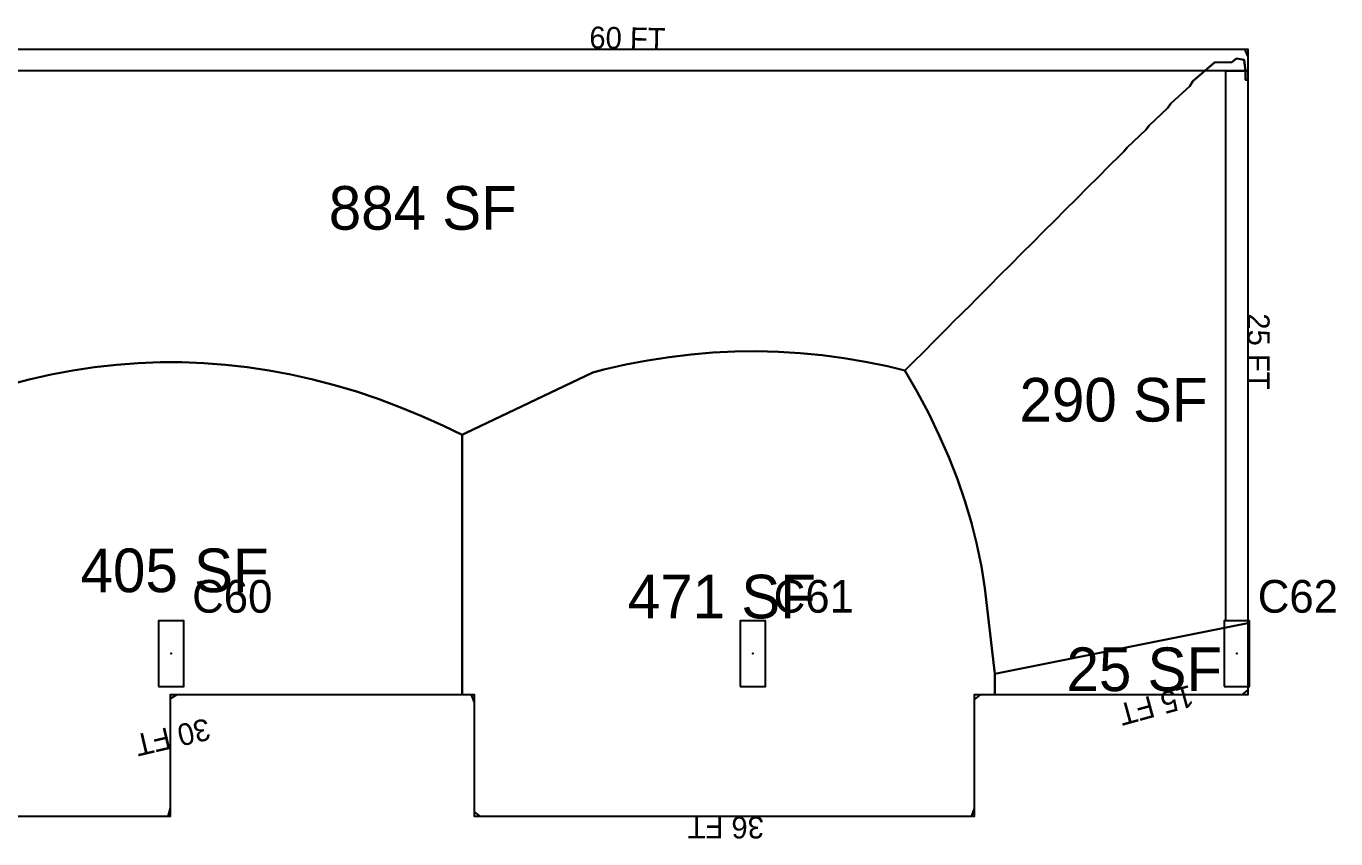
# Model space of a CAD drawing. Header units: metres. Extents: x 3272 to 9634, y 5311 to 56288.
# Drawn here: x 6941 to 7662, y 5311 to 5758 of the extents above; entities that cross this region are included whole.
import ezdxf
from ezdxf.enums import TextEntityAlignment as Align

# ---------------------------------------------------------------- set-up
doc = ezdxf.new("R2010")
doc.units = ezdxf.units.M
for name, color, linetype in [('BOUNDARY', 5, 'Continuous'), ('COL-LABEL', 2, 'Continuous'), ('COLS', 2, 'Continuous'), ('FLOOR_0_AREA_LABELS', 3, 'Continuous'), ('FLOOR_0_BOUNDARY', 5, 'Continuous'), ('FLOOR_0_COLUMNS', 7, 'Continuous'), ('FLOOR_0_FASCADE_COLUMNS', 30, 'Continuous'), ('FLOOR_0_FASCADE_WALLS', 4, 'Continuous'), ('FLOOR_0_LARGE_TRIBUTARY', 6, 'Continuous'), ('FLOOR_0_TRIBUTARY_COL_22', 2, 'Continuous'), ('FLOOR_0_TRIBUTARY_COL_55', 2, 'Continuous'), ('FLOOR_0_TRIBUTARY_COL_60', 2, 'Continuous'), ('FLOOR_0_WALL_TRIBUTARY_15', 1, 'Continuous'), ('FLOOR_0_WALL_TRIBUTARY_16', 1, 'Continuous'), ('WALL', 4, 'Continuous')]:
    doc.layers.add(name, color=color, linetype=linetype)

msp = doc.modelspace()

# ---------------------------------------------------------------- linework, layer by layer
at = {"layer": 'BOUNDARY'}
msp.add_lwpolyline([(6909.14, 5745.12), (7613.55, 5745.12), (7613.55, 5390.12), (7462.92, 5390.12), (7462.92, 5323.12), (7188.01, 5323.12), (7188.01, 5390.12), (7020.53, 5390.12), (7020.53, 5323.12), (6443.22, 5323.12)], dxfattribs=at)
at = {"layer": 'COLS'}
for points in [[(7014.16, 5394.74), (7028.16, 5394.74), (7028.16, 5430.74), (7014.16, 5430.74)], [(7334.16, 5394.74), (7348.16, 5394.74), (7348.16, 5430.74), (7334.16, 5430.74)], [(7600.55, 5394.74), (7614.55, 5394.74), (7614.55, 5430.74), (7600.55, 5430.74)]]:
    msp.add_lwpolyline(points, close=True, dxfattribs=at)
at = {"layer": 'FLOOR_0_BOUNDARY'}
msp.add_lwpolyline([(6909.14, 5745.12), (7613.55, 5745.12), (7613.55, 5390.12), (7462.92, 5390.12), (7462.92, 5323.12), (7188.01, 5323.12), (7188.01, 5390.12), (7020.53, 5390.12), (7020.53, 5323.12), (6443.22, 5323.12)], dxfattribs=at)
at = {"layer": 'FLOOR_0_COLUMNS'}
for p in [(7021.16, 5412.74), (7341.16, 5412.74), (7607.55, 5412.74)]:
    msp.add_point(p, dxfattribs=at)
at = {"layer": 'FLOOR_0_FASCADE_COLUMNS'}
for points in [[(7613.55, 5428.89), (7613.55, 5422.89), (7613.55, 5416.89), (7613.55, 5410.89), (7613.55, 5404.89), (7613.55, 5398.89), (7613.55, 5392.89), (7610.32, 5390.12), (7604.32, 5390.12), (7598.32, 5390.12), (7592.32, 5390.12), (7586.32, 5390.12), (7580.32, 5390.12), (7574.32, 5390.12), (7568.32, 5390.12), (7562.32, 5390.12), (7556.32, 5390.12), (7550.32, 5390.12), (7544.32, 5390.12), (7538.32, 5390.12), (7532.32, 5390.12), (7526.32, 5390.12), (7520.32, 5390.12), (7514.32, 5390.12), (7508.32, 5390.12), (7502.32, 5390.12), (7496.32, 5390.12), (7490.32, 5390.12), (7484.32, 5390.12), (7478.32, 5390.12), (7472.32, 5390.12)], [(7180.32, 5390.12), (7174.32, 5390.12), (7168.32, 5390.12), (7162.32, 5390.12), (7156.32, 5390.12), (7150.32, 5390.12), (7144.32, 5390.12), (7138.32, 5390.12), (7132.32, 5390.12), (7126.32, 5390.12), (7120.32, 5390.12), (7114.32, 5390.12), (7108.32, 5390.12), (7102.32, 5390.12), (7096.32, 5390.12), (7090.32, 5390.12), (7084.32, 5390.12), (7078.32, 5390.12), (7072.32, 5390.12), (7066.32, 5390.12), (7060.32, 5390.12), (7054.32, 5390.12), (7048.32, 5390.12), (7042.32, 5390.12), (7036.32, 5390.12), (7030.32, 5390.12), (7024.32, 5390.12), (7020.53, 5387.91), (7020.53, 5381.91), (7020.53, 5375.91), (7020.53, 5369.91), (7020.53, 5363.91), (7020.53, 5357.91), (7020.53, 5351.91), (7020.53, 5345.91), (7020.53, 5339.91), (7020.53, 5333.91), (7020.53, 5327.91), (7019.32, 5323.12), (7013.32, 5323.12), (7007.32, 5323.12), (7001.32, 5323.12), (6995.32, 5323.12), (6989.32, 5323.12), (6983.32, 5323.12), (6977.32, 5323.12), (6971.32, 5323.12), (6965.32, 5323.12), (6959.32, 5323.12), (6953.32, 5323.12), (6947.32, 5323.12), (6941.32, 5323.12)], [(7472.32, 5390.12), (7466.32, 5390.12), (7462.92, 5387.51), (7462.92, 5381.51), (7462.92, 5375.51), (7462.92, 5369.51), (7462.92, 5363.51), (7462.92, 5357.51), (7462.92, 5351.51), (7462.92, 5345.51), (7462.92, 5339.51), (7462.92, 5333.51), (7462.92, 5327.51), (7461.32, 5323.12), (7455.32, 5323.12), (7449.32, 5323.12), (7443.32, 5323.12), (7437.32, 5323.12), (7431.32, 5323.12), (7425.32, 5323.12), (7419.32, 5323.12), (7413.32, 5323.12), (7407.32, 5323.12), (7401.32, 5323.12), (7395.32, 5323.12), (7389.32, 5323.12), (7383.32, 5323.12), (7377.32, 5323.12), (7371.32, 5323.12), (7365.32, 5323.12), (7359.32, 5323.12), (7353.32, 5323.12), (7347.32, 5323.12), (7341.32, 5323.12), (7335.32, 5323.12), (7329.32, 5323.12), (7323.32, 5323.12), (7317.32, 5323.12), (7311.32, 5323.12), (7305.32, 5323.12), (7299.32, 5323.12), (7293.32, 5323.12), (7287.32, 5323.12), (7281.32, 5323.12), (7275.32, 5323.12), (7269.32, 5323.12), (7263.32, 5323.12), (7257.32, 5323.12), (7251.32, 5323.12), (7245.32, 5323.12), (7239.32, 5323.12), (7233.32, 5323.12), (7227.32, 5323.12), (7221.32, 5323.12), (7215.32, 5323.12), (7209.32, 5323.12), (7203.32, 5323.12), (7197.32, 5323.12), (7191.32, 5323.12), (7188.01, 5325.81), (7188.01, 5331.81), (7188.01, 5337.81), (7188.01, 5343.81), (7188.01, 5349.81), (7188.01, 5355.81), (7188.01, 5361.81), (7188.01, 5367.81), (7188.01, 5373.81), (7188.01, 5379.81), (7188.01, 5385.81), (7186.32, 5390.12), (7180.32, 5390.12)]]:
    msp.add_lwpolyline(points, dxfattribs=at)
at = {"layer": 'FLOOR_0_FASCADE_WALLS'}
for points in [[(6939.78, 5745.12), (6945.78, 5745.12), (6951.78, 5745.12), (6957.78, 5745.12), (6963.78, 5745.12), (6969.78, 5745.12), (6975.78, 5745.12), (6981.78, 5745.12), (6987.78, 5745.12), (6993.78, 5745.12), (6999.78, 5745.12), (7005.78, 5745.12), (7011.78, 5745.12), (7017.78, 5745.12), (7023.78, 5745.12), (7029.78, 5745.12), (7035.78, 5745.12), (7041.78, 5745.12), (7047.78, 5745.12), (7053.78, 5745.12), (7059.78, 5745.12), (7065.78, 5745.12), (7071.78, 5745.12), (7077.78, 5745.12), (7083.78, 5745.12), (7089.78, 5745.12), (7095.78, 5745.12), (7101.78, 5745.12), (7107.78, 5745.12), (7113.78, 5745.12), (7119.78, 5745.12), (7125.78, 5745.12), (7131.78, 5745.12), (7137.78, 5745.12), (7143.78, 5745.12), (7149.78, 5745.12), (7155.78, 5745.12), (7161.78, 5745.12), (7167.78, 5745.12), (7173.78, 5745.12), (7179.78, 5745.12), (7185.78, 5745.12), (7191.78, 5745.12), (7197.78, 5745.12), (7203.78, 5745.12), (7209.78, 5745.12), (7215.78, 5745.12), (7221.78, 5745.12), (7227.78, 5745.12), (7233.78, 5745.12), (7239.78, 5745.12), (7245.78, 5745.12), (7251.78, 5745.12), (7257.78, 5745.12), (7263.78, 5745.12), (7269.78, 5745.12), (7275.78, 5745.12), (7281.78, 5745.12), (7287.78, 5745.12), (7293.78, 5745.12), (7299.78, 5745.12), (7305.78, 5745.12), (7311.78, 5745.12), (7317.78, 5745.12), (7323.78, 5745.12), (7329.78, 5745.12), (7335.78, 5745.12), (7341.78, 5745.12), (7347.78, 5745.12), (7353.78, 5745.12), (7359.78, 5745.12), (7365.78, 5745.12), (7371.78, 5745.12), (7377.78, 5745.12), (7383.78, 5745.12), (7389.78, 5745.12), (7395.78, 5745.12), (7401.78, 5745.12), (7407.78, 5745.12), (7413.78, 5745.12), (7419.78, 5745.12), (7425.78, 5745.12), (7431.78, 5745.12), (7437.78, 5745.12), (7443.78, 5745.12), (7449.78, 5745.12), (7455.78, 5745.12), (7461.78, 5745.12), (7467.78, 5745.12), (7473.78, 5745.12), (7479.78, 5745.12), (7485.78, 5745.12), (7491.78, 5745.12), (7497.78, 5745.12), (7503.78, 5745.12), (7509.78, 5745.12), (7515.78, 5745.12), (7521.78, 5745.12), (7527.78, 5745.12), (7533.78, 5745.12), (7539.78, 5745.12), (7545.78, 5745.12), (7551.78, 5745.12), (7557.78, 5745.12), (7563.78, 5745.12), (7569.78, 5745.12), (7575.78, 5745.12), (7581.78, 5745.12), (7587.78, 5745.12), (7593.78, 5745.12), (7599.78, 5745.12), (7605.78, 5745.12), (7611.78, 5745.12), (7613.55, 5740.89), (7613.55, 5734.89), (7613.55, 5728.89)], [(7613.55, 5728.89), (7613.55, 5722.89), (7613.55, 5716.89), (7613.55, 5710.89), (7613.55, 5704.89), (7613.55, 5698.89), (7613.55, 5692.89), (7613.55, 5686.89), (7613.55, 5680.89), (7613.55, 5674.89), (7613.55, 5668.89), (7613.55, 5662.89), (7613.55, 5656.89), (7613.55, 5650.89), (7613.55, 5644.89), (7613.55, 5638.89), (7613.55, 5632.89), (7613.55, 5626.89), (7613.55, 5620.89), (7613.55, 5614.89), (7613.55, 5608.89), (7613.55, 5602.89), (7613.55, 5596.89), (7613.55, 5590.89), (7613.55, 5584.89), (7613.55, 5578.89), (7613.55, 5572.89), (7613.55, 5566.89), (7613.55, 5560.89), (7613.55, 5554.89), (7613.55, 5548.89), (7613.55, 5542.89), (7613.55, 5536.89), (7613.55, 5530.89), (7613.55, 5524.89), (7613.55, 5518.89), (7613.55, 5512.89), (7613.55, 5506.89), (7613.55, 5500.89), (7613.55, 5494.89), (7613.55, 5488.89), (7613.55, 5482.89), (7613.55, 5476.89), (7613.55, 5470.89), (7613.55, 5464.89), (7613.55, 5458.89), (7613.55, 5452.89), (7613.55, 5446.89), (7613.55, 5440.89), (7613.55, 5434.89), (7613.55, 5428.89)]]:
    msp.add_lwpolyline(points, dxfattribs=at)
at = {"layer": 'FLOOR_0_LARGE_TRIBUTARY'}
for points in [[(6935.27, 5745.12), (6947.27, 5745.12), (6959.27, 5745.12), (6971.27, 5745.12), (6983.27, 5745.12), (6995.27, 5745.12), (7007.27, 5745.12), (7019.27, 5745.12), (7031.27, 5745.12), (7043.27, 5745.12), (7055.27, 5745.12), (7067.27, 5745.12), (7079.27, 5745.12), (7091.27, 5745.12), (7103.27, 5745.12), (7115.27, 5745.12), (7127.27, 5745.12), (7139.27, 5745.12), (7151.27, 5745.12), (7163.27, 5745.12), (7175.27, 5745.12), (7187.27, 5745.12), (7199.27, 5745.12), (7211.27, 5745.12), (7223.27, 5745.12), (7235.27, 5745.12), (7247.27, 5745.12), (7259.27, 5745.12), (7271.27, 5745.12), (7283.27, 5745.12), (7295.27, 5745.12), (7307.27, 5745.12), (7319.27, 5745.12), (7331.27, 5745.12), (7343.27, 5745.12), (7355.27, 5745.12), (7367.27, 5745.12), (7379.27, 5745.12), (7391.27, 5745.12), (7403.27, 5745.12), (7415.27, 5745.12), (7427.27, 5745.12), (7439.27, 5745.12), (7451.27, 5745.12), (7463.27, 5745.12), (7475.27, 5745.12), (7487.27, 5745.12), (7499.27, 5745.12), (7511.27, 5745.12), (7523.27, 5745.12), (7535.27, 5745.12), (7547.27, 5745.12), (7559.27, 5745.12), (7571.27, 5745.12), (7583.27, 5745.12), (7595.27, 5745.12), (7607.27, 5745.12), (7613.55, 5745.12), (7613.55, 5739.27), (7613.55, 5733.26), (7613.55, 5728.31), (7612.36, 5728.31), (7612.36, 5733.26), (7611.65, 5739.22), (7607.27, 5739.98), (7604.87, 5738), (7595.27, 5737.81), (7583.27, 5727.55), (7581.6, 5724.74), (7571.27, 5715.22), (7569.46, 5712.74), (7559.27, 5703.1), (7557.39, 5700.74), (7547.27, 5691.04), (7545.35, 5688.74), (7535.27, 5679), (7533.32, 5676.74), (7523.27, 5666.97), (7521.3, 5664.74), (7511.27, 5654.95), (7509.28, 5652.74), (7499.27, 5642.94), (7497.27, 5640.74), (7487.27, 5630.93), (7485.26, 5628.74), (7475.27, 5618.92), (7473.25, 5616.74), (7463.27, 5606.91), (7461.25, 5604.74), (7451.27, 5594.9), (7449.24, 5592.74), (7439.27, 5582.9), (7437.24, 5580.74), (7427.27, 5570.89), (7425.23, 5568.74), (7424.89, 5568.4), (7415.27, 5570.72), (7403.27, 5573.18), (7391.27, 5575.21), (7379.27, 5576.8), (7367.27, 5577.96), (7355.27, 5578.69), (7343.27, 5578.98), (7331.27, 5578.84), (7319.27, 5578.26), (7307.27, 5577.26), (7295.27, 5575.82), (7283.27, 5573.94), (7271.27, 5571.64), (7259.27, 5568.9), (7253.23, 5567.3), (7183.01, 5533.95), (7181.16, 5533), (7171.01, 5537.94), (7159.01, 5543.33), (7147.01, 5548.27), (7135.01, 5552.76), (7123.01, 5556.8), (7111.01, 5560.39), (7099.01, 5563.53), (7087.01, 5566.22), (7075.01, 5568.46), (7063.01, 5570.25), (7051.01, 5571.6), (7039.01, 5572.49), (7027.01, 5572.93), (7015.01, 5572.93), (7003.01, 5572.47), (6991.01, 5571.57), (6979.01, 5570.21), (6967.01, 5568.41), (6955.01, 5566.16), (6943.01, 5563.46), (6931.01, 5560.3)], [(6931.01, 5560.3), (6943.01, 5563.46), (6955.01, 5566.16), (6967.01, 5568.41), (6979.01, 5570.21), (6991.01, 5571.57), (7003.01, 5572.47), (7015.01, 5572.93), (7027.01, 5572.93), (7039.01, 5572.49), (7051.01, 5571.6), (7063.01, 5570.25), (7075.01, 5568.46), (7087.01, 5566.22), (7099.01, 5563.53), (7111.01, 5560.39), (7123.01, 5556.8), (7135.01, 5552.76), (7147.01, 5548.27), (7159.01, 5543.33), (7171.01, 5537.94), (7181.16, 5533), (7181.16, 5390.12), (7020.53, 5390.12), (7020.53, 5323.12), (6891.87, 5323.12)]]:
    msp.add_lwpolyline(points, dxfattribs=at)
for points in [[(7467, 5460.74), (7464.51, 5472.74), (7461.47, 5484.74), (7457.87, 5496.74), (7453.73, 5508.74), (7449.03, 5520.74), (7443.77, 5532.74), (7437.97, 5544.74), (7431.61, 5556.74), (7424.89, 5568.4), (7425.23, 5568.74), (7427.27, 5570.89), (7437.24, 5580.74), (7439.27, 5582.9), (7449.24, 5592.74), (7451.27, 5594.9), (7461.25, 5604.74), (7463.27, 5606.91), (7473.25, 5616.74), (7475.27, 5618.92), (7485.26, 5628.74), (7487.27, 5630.93), (7497.27, 5640.74), (7499.27, 5642.94), (7509.28, 5652.74), (7511.27, 5654.95), (7521.3, 5664.74), (7523.27, 5666.97), (7533.32, 5676.74), (7535.27, 5679), (7545.35, 5688.74), (7547.27, 5691.04), (7557.39, 5700.74), (7559.27, 5703.1), (7569.46, 5712.74), (7571.27, 5715.22), (7581.6, 5724.74), (7583.27, 5727.55), (7595.27, 5737.81), (7604.87, 5738), (7607.27, 5739.98), (7611.65, 5739.22), (7612.36, 5733.26), (7612.36, 5728.31), (7613.55, 5728.31), (7613.55, 5717.49), (7613.55, 5705.49), (7613.55, 5693.49), (7613.55, 5681.49), (7613.55, 5669.49), (7613.55, 5657.49), (7613.55, 5645.49), (7613.55, 5633.49), (7613.55, 5621.49), (7613.55, 5609.49), (7613.55, 5597.49), (7613.55, 5585.49), (7613.55, 5573.49), (7613.55, 5561.49), (7613.55, 5549.49), (7613.55, 5537.49), (7613.55, 5525.49), (7613.55, 5513.49), (7613.55, 5501.49), (7613.55, 5489.49), (7613.55, 5477.49), (7613.55, 5465.49), (7613.55, 5453.49), (7613.55, 5429.96), (7613.55, 5429.54), (7474.35, 5401.7), (7468.93, 5448.74), (7467, 5460.74)], [(7181.16, 5533), (7183.01, 5533.95), (7253.23, 5567.3), (7259.27, 5568.9), (7271.27, 5571.64), (7283.27, 5573.94), (7295.27, 5575.82), (7307.27, 5577.26), (7319.27, 5578.26), (7331.27, 5578.84), (7343.27, 5578.98), (7355.27, 5578.69), (7367.27, 5577.96), (7379.27, 5576.8), (7391.27, 5575.21), (7403.27, 5573.18), (7415.27, 5570.72), (7424.89, 5568.4), (7431.61, 5556.74), (7437.97, 5544.74), (7443.77, 5532.74), (7449.03, 5520.74), (7453.73, 5508.74), (7457.87, 5496.74), (7461.47, 5484.74), (7464.51, 5472.74), (7467, 5460.74), (7468.93, 5448.74), (7474.35, 5401.7), (7474.35, 5390.12), (7462.92, 5390.12), (7462.92, 5323.12), (7188.01, 5323.12), (7188.01, 5390.12), (7181.16, 5390.12), (7181.16, 5533)]]:
    msp.add_lwpolyline(points, close=True, dxfattribs=at)
at = {"layer": 'FLOOR_0_TRIBUTARY_COL_22'}
msp.add_lwpolyline([(6931.01, 5560.3), (6943.01, 5563.46), (6955.01, 5566.16), (6967.01, 5568.41), (6979.01, 5570.21), (6991.01, 5571.57), (7003.01, 5572.47), (7015.01, 5572.93), (7027.01, 5572.93), (7039.01, 5572.49), (7051.01, 5571.6), (7063.01, 5570.25), (7075.01, 5568.46), (7087.01, 5566.22), (7099.01, 5563.53), (7111.01, 5560.39), (7123.01, 5556.8), (7135.01, 5552.76), (7147.01, 5548.27), (7159.01, 5543.33), (7171.01, 5537.94), (7181.16, 5533), (7181.16, 5390.12), (7020.53, 5390.12), (7020.53, 5323.12), (6891.87, 5323.12)], dxfattribs=at)
at = {"layer": 'FLOOR_0_TRIBUTARY_COL_55'}
msp.add_lwpolyline([(7181.16, 5533), (7183.01, 5533.95), (7253.23, 5567.3), (7259.27, 5568.9), (7271.27, 5571.64), (7283.27, 5573.94), (7295.27, 5575.82), (7307.27, 5577.26), (7319.27, 5578.26), (7331.27, 5578.84), (7343.27, 5578.98), (7355.27, 5578.69), (7367.27, 5577.96), (7379.27, 5576.8), (7391.27, 5575.21), (7403.27, 5573.18), (7415.27, 5570.72), (7424.89, 5568.4), (7431.61, 5556.74), (7437.97, 5544.74), (7443.77, 5532.74), (7449.03, 5520.74), (7453.73, 5508.74), (7457.87, 5496.74), (7461.47, 5484.74), (7464.51, 5472.74), (7467, 5460.74), (7468.93, 5448.74), (7474.35, 5401.7), (7474.35, 5390.12), (7462.92, 5390.12), (7462.92, 5323.12), (7188.01, 5323.12), (7188.01, 5390.12), (7181.16, 5390.12), (7181.16, 5533)], close=True, dxfattribs=at)
at = {"layer": 'FLOOR_0_TRIBUTARY_COL_60'}
msp.add_lwpolyline([(7474.35, 5401.7), (7613.55, 5429.54), (7613.55, 5390.12), (7474.35, 5390.12), (7474.35, 5401.7)], close=True, dxfattribs=at)
at = {"layer": 'FLOOR_0_WALL_TRIBUTARY_15'}
msp.add_lwpolyline([(6935.27, 5745.12), (6947.27, 5745.12), (6959.27, 5745.12), (6971.27, 5745.12), (6983.27, 5745.12), (6995.27, 5745.12), (7007.27, 5745.12), (7019.27, 5745.12), (7031.27, 5745.12), (7043.27, 5745.12), (7055.27, 5745.12), (7067.27, 5745.12), (7079.27, 5745.12), (7091.27, 5745.12), (7103.27, 5745.12), (7115.27, 5745.12), (7127.27, 5745.12), (7139.27, 5745.12), (7151.27, 5745.12), (7163.27, 5745.12), (7175.27, 5745.12), (7187.27, 5745.12), (7199.27, 5745.12), (7211.27, 5745.12), (7223.27, 5745.12), (7235.27, 5745.12), (7247.27, 5745.12), (7259.27, 5745.12), (7271.27, 5745.12), (7283.27, 5745.12), (7295.27, 5745.12), (7307.27, 5745.12), (7319.27, 5745.12), (7331.27, 5745.12), (7343.27, 5745.12), (7355.27, 5745.12), (7367.27, 5745.12), (7379.27, 5745.12), (7391.27, 5745.12), (7403.27, 5745.12), (7415.27, 5745.12), (7427.27, 5745.12), (7439.27, 5745.12), (7451.27, 5745.12), (7463.27, 5745.12), (7475.27, 5745.12), (7487.27, 5745.12), (7499.27, 5745.12), (7511.27, 5745.12), (7523.27, 5745.12), (7535.27, 5745.12), (7547.27, 5745.12), (7559.27, 5745.12), (7571.27, 5745.12), (7583.27, 5745.12), (7595.27, 5745.12), (7607.27, 5745.12), (7613.55, 5745.12), (7613.55, 5739.27), (7613.55, 5733.26), (7613.55, 5728.31), (7612.36, 5728.31), (7612.36, 5733.26), (7611.65, 5739.22), (7607.27, 5739.98), (7604.87, 5738), (7595.27, 5737.81), (7583.27, 5727.55), (7581.6, 5724.74), (7571.27, 5715.22), (7569.46, 5712.74), (7559.27, 5703.1), (7557.39, 5700.74), (7547.27, 5691.04), (7545.35, 5688.74), (7535.27, 5679), (7533.32, 5676.74), (7523.27, 5666.97), (7521.3, 5664.74), (7511.27, 5654.95), (7509.28, 5652.74), (7499.27, 5642.94), (7497.27, 5640.74), (7487.27, 5630.93), (7485.26, 5628.74), (7475.27, 5618.92), (7473.25, 5616.74), (7463.27, 5606.91), (7461.25, 5604.74), (7451.27, 5594.9), (7449.24, 5592.74), (7439.27, 5582.9), (7437.24, 5580.74), (7427.27, 5570.89), (7425.23, 5568.74), (7424.89, 5568.4), (7415.27, 5570.72), (7403.27, 5573.18), (7391.27, 5575.21), (7379.27, 5576.8), (7367.27, 5577.96), (7355.27, 5578.69), (7343.27, 5578.98), (7331.27, 5578.84), (7319.27, 5578.26), (7307.27, 5577.26), (7295.27, 5575.82), (7283.27, 5573.94), (7271.27, 5571.64), (7259.27, 5568.9), (7253.23, 5567.3), (7183.01, 5533.95), (7181.16, 5533), (7171.01, 5537.94), (7159.01, 5543.33), (7147.01, 5548.27), (7135.01, 5552.76), (7123.01, 5556.8), (7111.01, 5560.39), (7099.01, 5563.53), (7087.01, 5566.22), (7075.01, 5568.46), (7063.01, 5570.25), (7051.01, 5571.6), (7039.01, 5572.49), (7027.01, 5572.93), (7015.01, 5572.93), (7003.01, 5572.47), (6991.01, 5571.57), (6979.01, 5570.21), (6967.01, 5568.41), (6955.01, 5566.16), (6943.01, 5563.46), (6931.01, 5560.3)], dxfattribs=at)
at = {"layer": 'FLOOR_0_WALL_TRIBUTARY_16'}
msp.add_lwpolyline([(7467, 5460.74), (7464.51, 5472.74), (7461.47, 5484.74), (7457.87, 5496.74), (7453.73, 5508.74), (7449.03, 5520.74), (7443.77, 5532.74), (7437.97, 5544.74), (7431.61, 5556.74), (7424.89, 5568.4), (7425.23, 5568.74), (7427.27, 5570.89), (7437.24, 5580.74), (7439.27, 5582.9), (7449.24, 5592.74), (7451.27, 5594.9), (7461.25, 5604.74), (7463.27, 5606.91), (7473.25, 5616.74), (7475.27, 5618.92), (7485.26, 5628.74), (7487.27, 5630.93), (7497.27, 5640.74), (7499.27, 5642.94), (7509.28, 5652.74), (7511.27, 5654.95), (7521.3, 5664.74), (7523.27, 5666.97), (7533.32, 5676.74), (7535.27, 5679), (7545.35, 5688.74), (7547.27, 5691.04), (7557.39, 5700.74), (7559.27, 5703.1), (7569.46, 5712.74), (7571.27, 5715.22), (7581.6, 5724.74), (7583.27, 5727.55), (7595.27, 5737.81), (7604.87, 5738), (7607.27, 5739.98), (7611.65, 5739.22), (7612.36, 5733.26), (7612.36, 5728.31), (7613.55, 5728.31), (7613.55, 5717.49), (7613.55, 5705.49), (7613.55, 5693.49), (7613.55, 5681.49), (7613.55, 5669.49), (7613.55, 5657.49), (7613.55, 5645.49), (7613.55, 5633.49), (7613.55, 5621.49), (7613.55, 5609.49), (7613.55, 5597.49), (7613.55, 5585.49), (7613.55, 5573.49), (7613.55, 5561.49), (7613.55, 5549.49), (7613.55, 5537.49), (7613.55, 5525.49), (7613.55, 5513.49), (7613.55, 5501.49), (7613.55, 5489.49), (7613.55, 5477.49), (7613.55, 5465.49), (7613.55, 5453.49), (7613.55, 5429.96), (7613.55, 5429.54), (7474.35, 5401.7), (7468.93, 5448.74), (7467, 5460.74)], close=True, dxfattribs=at)
at = {"layer": 'WALL'}
for points in [[(7189.01, 5733.12), (7181.76, 5733.12), (6897.14, 5733.12), (6897.14, 5745.12), (7613.55, 5745.12), (7613.55, 5733.12)], [(7601.55, 5430.74), (7601.55, 5613.63), (7601.55, 5733.12), (7613.55, 5733.12), (7613.55, 5430.74)]]:
    msp.add_lwpolyline(points, close=True, dxfattribs=at)

# ---------------------------------------------------------------- texts
at = {"layer": 'COL-LABEL'}
for s, p in [('C60', (7032.66, 5435.24)), ('C61', (7352.66, 5435.24)), ('C62', (7619.05, 5435.24))]:
    msp.add_text(s, height=18, dxfattribs=at).set_placement(p)
at = {"layer": 'FLOOR_0_AREA_LABELS'}
for s, p in [('884 SF', (7159.56, 5657.82)), ('290 SF', (7539.67, 5552.34)), ('405 SF', (7022.97, 5458.53)), ('471 SF', (7324.13, 5444.13)), ('25 SF', (7556.61, 5404.14))]:
    msp.add_text(s, height=24, dxfattribs=at).set_placement(p, align=Align.MIDDLE_CENTER)
at = {"layer": 'FLOOR_0_FASCADE_COLUMNS'}
for s, rotation, p in [('15 FT', -164.65033, (7563.04, 5384.33)), ('30 FT', -166.85967, (7021.89, 5366.79)), ('36 FT', 180, (7326.35, 5317.12))]:
    msp.add_text(s, height=12, rotation=rotation, dxfattribs=at).set_placement(p, align=Align.MIDDLE_CENTER)
at = {"layer": 'FLOOR_0_FASCADE_WALLS'}
for s, rotation, p in [('60 FT', -1.33262, (7272.22, 5751.12)), ('25 FT', -90, (7619.55, 5578.89))]:
    msp.add_text(s, height=12, rotation=rotation, dxfattribs=at).set_placement(p, align=Align.MIDDLE_CENTER)

doc.saveas('drawing.dxf')
